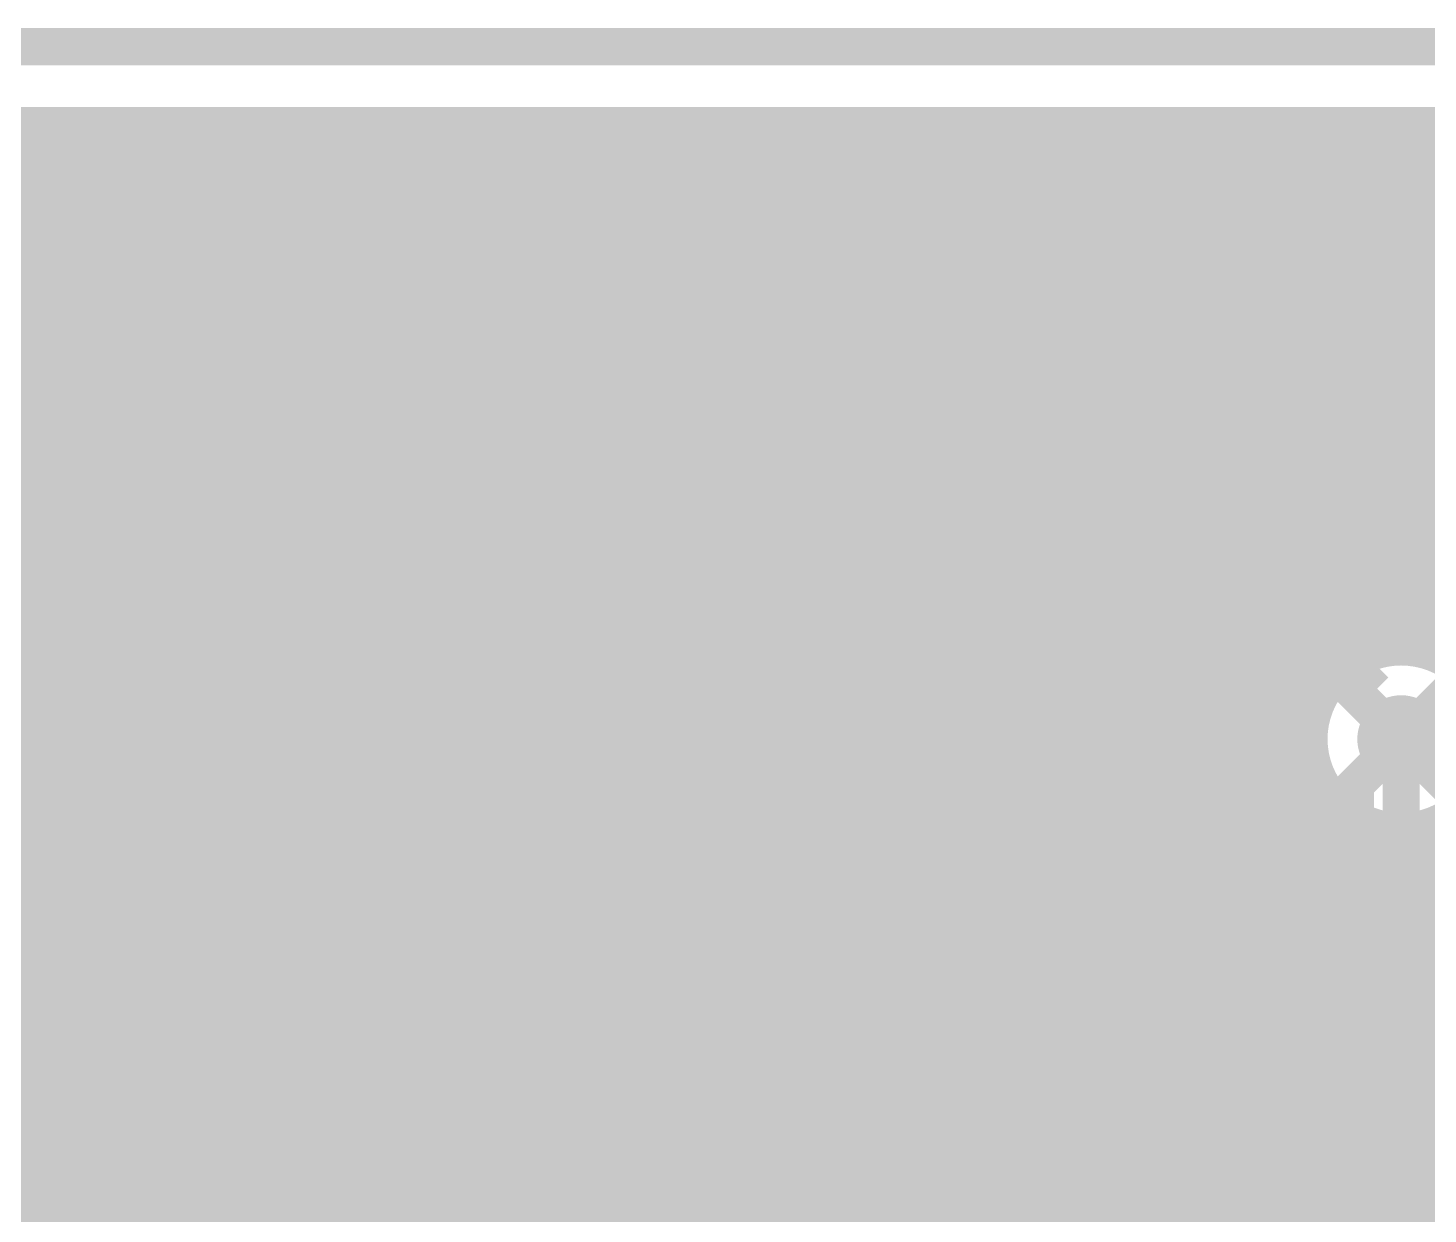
# Model space of a CAD drawing. Extents: x -3 to 92, y -53 to 125.
# Drawn here: x 15.52 to 25.07, y 117.03 to 125.13 of the extents above; entities that cross this region are included whole.
import ezdxf

# ---------------------------------------------------------------- set-up
doc = ezdxf.new("R2010")
doc.units = 0
doc.header["$MEASUREMENT"] = 0
doc.layers.get('0').update_dxf_attribs({"linetype": 'CONTINUOUS'})
for name, color, linetype in [('23-325-0_AST', 7, 'CONTINUOUS'), ('23-325-0_BOT', 7, 'CONTINUOUS'), ('23-325-0_DRD', 2, 'CONTINUOUS'), ('23-325-0_IN1', 4, 'CONTINUOUS'), ('23-325-0_IN2', 3, 'CONTINUOUS'), ('23-325-0_SMT', 10, 'CONTINUOUS'), ('23-325-0_SPT', 14, 'CONTINUOUS'), ('23-325-0_SST', 9, 'CONTINUOUS'), ('23-325-0_TOP', 12, 'CONTINUOUS'), ('THRUHOLE_TAP', 8, 'CONTINUOUS')]:
    doc.layers.add(name, color=color, linetype=linetype)

# ---------------------------------------------------------------- blocks, each defined once
blk = doc.blocks.new('RECTANGLE_25')
blk.add_solid([(0.82423, 0.65024), (0.82423, -0.65024), (-0.82423, 0.65024), (-0.82423, -0.65024)])
blk = doc.blocks.new('RECTANGLE_26')
blk.add_solid([(0.14986, 0.50038), (0.14986, -0.50038), (-0.14986, 0.50038), (-0.14986, -0.50038)])
blk = doc.blocks.new('ROUND_68')
at = {"const_width": 0.29972}
blk.add_lwpolyline([(-0.14986, 0, 1), (0.14986, 0, 1)], format="xyb", close=True, dxfattribs=at)
blk = doc.blocks.new('ROUND_78')
at = {"const_width": 0.29972}
blk.add_lwpolyline([(-0.14986, 0, 1), (0.14986, 0, 1)], format="xyb", close=True, dxfattribs=at)
blk = doc.blocks.new('RECTANGLE_82')
blk.add_solid([(0.29972, 0.40005), (0.29972, -0.40005), (-0.29972, 0.40005), (-0.29972, -0.40005)])
blk = doc.blocks.new('RECTANGLE_45')
blk.add_solid([(0.25019, 0.35052), (0.25019, -0.35052), (-0.25019, 0.35052), (-0.25019, -0.35052)])
blk = doc.blocks.new('ROUND_84')
at = {"const_width": 0.10033}
blk.add_lwpolyline([(-0.050164, 0, 1), (0.050164, 0, 1)], format="xyb", close=True, dxfattribs=at)

msp = doc.modelspace()

# ---------------------------------------------------------------- linework, layer by layer
at = {"layer": '23-325-0_AST'}
for points, const_width in [([(87.00008, -5.00126), (87.00008, 124.99848), (-2.99974, 124.99848), (-2.99974, -5.00126), (87.00008, -5.00126)], 0.254), ([(21.82876, 123.00458), (21.22932, 123.00458), (21.22932, 123.80468), (36.42868, 123.80468), (36.42868, 123.00458)], 0.1524), ([(19.23542, 122.809), (19.23542, 122.63882), (19.29638, 122.47118), (19.5326, 122.47118), (19.59102, 122.63882), (19.59102, 123.48718)], 0.1524), ([(19.65198, 123.48718), (19.41322, 123.48718)], 0.1524), ([(20.49018, 122.47118), (20.0152, 122.47118), (20.49018, 123.14682), (20.49018, 123.317), (20.42922, 123.48718), (20.07362, 123.48718), (20.0152, 123.317)], 0.1524), ([(34.19856, 119.65432), (23.45944, 119.65432), (23.45944, 119.3546), (23.45944, 119.253), (21.82876, 119.253), (21.27758, 119.253), (21.27758, 120.0531), (21.82876, 120.0531), (21.82876, 120.45442), (21.82876, 121.35358), (21.82876, 121.6533), (21.82876, 123.00458), (35.82924, 123.00458)], 0.1524), ([(22.62886, 123.00458), (22.62886, 122.85472), (22.22754, 122.85472), (22.23516, 122.70486), (22.28342, 121.6533), (23.24862, 121.6533), (34.02838, 121.6533)], 0.1524), ([(23.95474, 123.00458), (23.95474, 121.6533)], 0.1524), ([(24.20366, 121.6533), (24.20366, 123.00458)], 0.1524), ([(24.45258, 123.00458), (24.45258, 121.6533)], 0.1524), ([(24.70404, 121.6533), (24.70404, 123.00458)], 0.1524), ([(24.95296, 123.00458), (24.95296, 121.6533)], 0.1524), ([(22.23516, 122.70486), (22.4282, 122.70486), (22.4282, 122.75312), (23.67788, 122.75312), (23.67788, 121.86158), (23.67788, 121.6533)], 0.1524), ([(23.67788, 121.86158), (23.62962, 121.80316), (23.37816, 121.80316), (23.33498, 121.7549), (23.67788, 121.7549)], 0.1524), ([(23.24862, 121.6533), (23.33498, 121.7549)], 0.1524), ([(22.28342, 121.6533), (21.82876, 121.6533)], 0.1524), ([(21.82876, 120.45442), (21.27758, 120.45442), (21.27758, 120.70334), (21.77796, 120.70334), (21.77796, 121.10466), (21.27758, 121.10466), (21.27758, 121.35358), (21.82876, 121.35358)], 0.1524), ([(23.35784, 120.45442), (23.35784, 120.35282), (23.18004, 120.35282), (23.18004, 120.45442), (23.18004, 121.05386), (23.19782, 121.05386), (23.18004, 121.05386), (23.18004, 121.15292), (23.35784, 121.15292), (23.35784, 121.05386), (23.19782, 121.05386), (23.19782, 120.45442), (23.35784, 120.45442), (23.35784, 121.05386)], 0.1524), ([(23.18004, 120.45442), (23.19782, 120.45442)], 0.1524), ([(19.19478, 118.91518), (19.19478, 119.93118), (19.0754, 119.761)], 0.1524), ([(21.82876, 120.0531), (21.82876, 119.253)], 0.1524), ([(16.9164, 119.93118), (16.44142, 119.93118)], 0.1524), ([(16.68018, 118.91518), (16.68018, 119.93118)], 0.1524), ([(17.7546, 119.93118), (17.7546, 119.59082), (17.51838, 118.91518), (17.27962, 119.59082), (17.27962, 119.93118)], 0.1524), ([(18.5928, 119.761), (18.53438, 119.93118), (18.17878, 119.93118), (18.11782, 119.761), (18.11782, 119.59082), (18.17878, 119.42318), (18.53438, 119.42318), (18.5928, 119.253), (18.5928, 119.08282), (18.53438, 118.91518), (18.17878, 118.91518), (18.11782, 119.08282)], 0.1524), ([(19.67738, 119.08282), (19.79422, 118.91518), (20.03298, 118.91518), (20.14982, 119.08282), (20.14982, 119.253), (19.9136, 119.59082), (20.14982, 119.93118), (19.67738, 119.93118)], 0.1524), ([(23.98014, 119.55272), (23.95474, 119.55272), (23.95474, 119.3546), (23.62962, 119.3546), (23.62962, 119.65432)], 0.1524), ([(23.95474, 119.65432), (23.95474, 119.55272)], 0.1524), ([(23.9776, 119.10314), (23.9776, 118.80342), (24.17826, 118.80342), (24.17826, 119.10314), (23.9776, 119.10314), (23.9776, 119.15394), (24.17826, 119.15394), (24.17826, 119.3038), (23.9776, 119.3038), (23.9776, 119.55272), (23.9776, 119.65432)], 0.1524), ([(24.20366, 119.65432), (24.20366, 119.55272), (24.17826, 119.55272), (24.17826, 119.3038)], 0.1524), ([(24.17826, 119.55272), (24.17826, 119.65432)], 0.1524), ([(24.20366, 119.55272), (24.20366, 119.3546), (24.45258, 119.3546), (24.45258, 119.55272), (24.45258, 119.65432)], 0.1524), ([(24.70404, 119.65432), (24.70404, 119.55272), (24.67864, 119.55272), (24.67864, 119.3038), (24.67864, 119.15394), (24.47798, 119.15394), (24.47798, 119.10314), (24.47798, 118.80342), (24.67864, 118.80342), (24.67864, 119.10314), (24.67864, 119.15394)], 0.1524), ([(24.47798, 119.65432), (24.47798, 119.55272), (24.47798, 119.3038), (24.67864, 119.3038)], 0.1524), ([(24.67864, 119.55272), (24.67864, 119.65432)], 0.1524), ([(24.70404, 119.55272), (24.70404, 119.3546), (24.95296, 119.3546), (24.95296, 119.55272), (24.95296, 119.65432)], 0.1524), ([(24.97836, 119.65432), (24.97836, 119.55272), (24.97836, 119.3038), (24.97836, 119.15394), (24.97836, 119.10314), (25.17902, 119.10314), (25.17902, 118.80342), (24.97836, 118.80342), (24.97836, 119.10314)], 0.1524), ([(24.47798, 119.55272), (24.45258, 119.55272)], 0.1524), ([(24.97836, 119.55272), (24.95296, 119.55272)], 0.1524), ([(23.45944, 119.3546), (23.62962, 119.3546)], 0.1524), ([(23.9776, 119.3927), (23.9776, 119.37492)], 0.1524), ([(23.9776, 119.15394), (23.9776, 119.3038)], 0.1524), ([(24.17826, 119.3927), (24.17826, 119.37492)], 0.1524), ([(24.47798, 119.15394), (24.47798, 119.3038)], 0.1524), ([(24.67864, 119.3927), (24.67864, 119.37492)], 0.1524), ([(24.97836, 119.3927), (24.97836, 119.37492)], 0.1524), ([(24.97836, 119.3038), (25.17902, 119.3038)], 0.1524), ([(22.62886, 119.253), (23.35784, 119.253)], 0.1524), ([(24.17826, 119.15394), (24.17826, 119.10314)], 0.1524), ([(24.97836, 119.15394), (25.17902, 119.15394)], 0.1524), ([(24.47798, 119.10314), (24.67864, 119.10314)], 0.1524), ([(19.31162, 118.91518), (19.0754, 118.91518)], 0.1524), ([(19.685, 118.618), (18.161, 118.618), (18.161, 117.602), (19.939, 117.602), (19.939, 118.491), (19.812, 118.618), (19.685, 118.618)], 0.1524)]:
    msp.add_lwpolyline(points, dxfattribs=dict(at, const_width=const_width))
at = {"layer": '23-325-0_BOT', "const_width": 0.254}
for points in [[(81.7372, 124.46), (2.26314, 124.46)], [(15.4432, 124.46), (15.4432, 54.8259)], [(15.6718, 124.46), (15.6718, 54.6862)], [(15.9004, 124.46), (15.9004, 46.101)], [(16.129, 124.46), (16.129, 46.101)], [(16.3576, 124.46), (16.3576, 46.101)], [(16.5862, 124.46), (16.5862, 46.101)], [(16.8148, 124.46), (16.8148, 46.101)], [(17.0434, 124.46), (17.0434, 46.101)], [(17.272, 124.46), (17.272, 46.101)], [(17.5006, 124.46), (17.5006, 46.101)], [(17.7292, 124.46), (17.7292, 46.101)], [(17.9578, 124.46), (17.9578, 106.4514)], [(18.1864, 124.46), (18.1864, 106.7308)], [(18.415, 124.46), (18.415, 106.9594)], [(18.6436, 124.46), (18.6436, 107.188)], [(18.8722, 124.46), (18.8722, 107.4166)], [(19.1008, 124.46), (19.1008, 107.6452)], [(19.3294, 124.46), (19.3294, 107.8738)], [(19.558, 124.46), (19.558, 108.1024)], [(19.7866, 124.46), (19.7866, 108.331)], [(20.0152, 124.46), (20.0152, 108.5215)], [(20.2438, 124.46), (20.2438, 108.59262)], [(20.4724, 124.46), (20.4724, 108.57992)], [(20.701, 124.46), (20.701, 108.47324)], [(20.9296, 124.46), (20.9296, 108.16844)], [(21.1582, 124.46), (21.1582, 105.57002)], [(21.3868, 124.46), (21.3868, 115.6208)], [(21.6154, 124.46), (21.6154, 115.77574)], [(21.844, 124.46), (21.844, 115.81892)], [(22.0726, 124.46), (22.0726, 115.77574)], [(22.3012, 124.46), (22.3012, 115.6208)], [(22.5298, 124.46), (22.5298, 106.0704)], [(22.7584, 124.46), (22.7584, 105.9942)], [(22.987, 124.46), (22.987, 105.86466)], [(23.2156, 124.46), (23.2156, 105.66146)], [(23.4442, 124.46), (23.4442, 105.30586)], [(23.6728, 124.46), (23.6728, 121.71426)], [(23.9014, 124.46), (23.9014, 121.83872)], [(24.13, 124.46), (24.13, 121.86158)], [(24.3586, 124.46), (24.3586, 121.79808)], [(24.5872, 124.46), (24.5872, 121.60504)], [(24.8158, 124.46), (24.8158, 120.89384)], [(25.0444, 124.46), (25.0444, 120.8786)], [(81.5467, 124.3584), (2.4511, 124.3584)], [(81.1784, 124.1298), (2.8194, 124.1298)], [(80.86852, 123.9012), (3.12928, 123.9012)], [(80.60436, 123.6726), (3.39344, 123.6726)], [(52.09286, 123.444), (3.62712, 123.444)], [(51.85156, 123.2154), (3.83032, 123.2154)], [(51.7144, 122.9868), (4.01066, 122.9868)], [(51.64328, 122.7582), (4.17068, 122.7582)], [(26.89098, 122.5296), (4.31292, 122.5296)], [(26.54808, 122.301), (4.43992, 122.301)], [(26.43886, 122.0724), (4.55168, 122.0724)], [(23.91918, 121.8438), (4.6482, 121.8438)], [(26.42616, 121.8438), (24.23668, 121.8438)], [(23.57628, 121.6152), (4.73202, 121.6152)], [(26.49982, 121.6152), (24.57958, 121.6152)], [(23.46706, 121.3866), (4.80568, 121.3866)], [(26.71572, 121.3866), (24.6888, 121.3866)], [(23.45436, 121.158), (4.8641, 121.158)], [(29.35478, 121.158), (24.70404, 121.158)], [(23.52802, 120.9294), (4.9149, 120.9294)], [(25.8064, 120.9294), (24.63038, 120.9294)], [(24.5872, 120.86082), (24.5872, 120.82018)], [(23.74392, 120.7008), (4.95046, 120.7008)], [(23.6728, 120.7516), (23.6728, 105.53446)], [(23.9014, 120.62968), (23.9014, 105.78592)], [(24.13, 120.60682), (24.13, 105.9434)], [(24.3586, 120.67032), (24.3586, 120.60428)], [(24.2951, 120.4722), (4.9784, 120.4722)], [(24.26208, 120.2436), (4.99618, 120.2436)], [(24.892, 120.269), (24.892, 106.553)], [(24.31542, 120.015), (5.00126, 120.015)], [(24.3586, 119.93372), (24.3586, 106.88828)], [(24.4348, 119.83466), (24.4348, 106.9848)], [(24.4348, 119.7864), (4.99618, 119.7864)], [(24.4348, 119.5578), (4.98094, 119.5578)], [(24.4348, 119.3292), (4.95554, 119.3292)], [(24.4348, 119.1006), (4.91998, 119.1006)], [(24.4348, 118.872), (4.87172, 118.872)], [(24.4348, 118.6434), (4.8133, 118.6434)], [(24.4348, 118.4148), (4.74218, 118.4148)], [(24.4348, 118.1862), (4.6609, 118.1862)], [(24.4348, 117.9576), (4.56438, 117.9576)], [(24.4348, 117.729), (4.45516, 117.729)], [(24.4348, 117.5004), (4.3307, 117.5004)], [(24.4348, 117.2718), (4.191, 117.2718)], [(24.4348, 117.0432), (4.03352, 117.0432)]]:
    msp.add_lwpolyline(points, dxfattribs=at)
for points in [[(24.0792, 121.86412, 0.4142136), (23.44928, 121.2342)], [(24.0792, 121.86412, 0.4142136), (23.44928, 121.2342)], [(24.70912, 121.2342, 0.4142136), (24.0792, 121.86412)], [(24.70912, 121.2342, 0.4142136), (24.0792, 121.86412)], [(23.44928, 121.2342, 0.4142136), (24.0792, 120.60428)], [(23.44928, 121.2342, 0.4142136), (24.0792, 120.60428)], [(24.0792, 120.60428, 0.4142136), (24.70912, 121.2342)], [(24.0792, 120.60428, 0.4142136), (24.70912, 121.2342)], [(24.892, 120.89892, 0.4142136), (24.26208, 120.269)], [(25.52192, 120.269, 0.4142136), (24.892, 120.89892)], [(24.26208, 120.269, 0.1922579), (24.43531, 119.83514)]]:
    msp.add_lwpolyline(points, format="xyb", dxfattribs=at)
at = {"layer": '23-325-0_DRD', "const_width": 0.254}
for points in [[(87.00008, -5.00126), (87.00008, 124.99848), (-2.99974, 124.99848), (-2.99974, -5.00126), (87.00008, -5.00126)], [(24.7142, 121.8692), (23.4442, 120.5992)], [(24.7142, 120.5992), (23.4442, 121.8692)], [(24.7142, 121.8692), (23.4442, 120.5992)], [(24.7142, 120.5992), (23.4442, 121.8692)], [(25.527, 120.904), (24.257, 119.634)], [(25.527, 119.634), (24.257, 120.904)], [(17.78, 118.745), (16.51, 117.475)], [(17.78, 117.475), (16.51, 118.745)]]:
    msp.add_lwpolyline(points, dxfattribs=at)
at = {"layer": '23-325-0_IN1', "const_width": 0.254}
for points in [[(86.36, 124.46), (-2.413, 124.46)], [(15.4178, 124.46), (15.4178, 54.83352)], [(15.6464, 124.46), (15.6464, 54.70906)], [(15.875, 124.46), (15.875, -4.572)], [(16.1036, 124.46), (16.1036, -4.572)], [(16.3322, 124.46), (16.3322, 105.8672)], [(16.5608, 124.46), (16.5608, 118.34622)], [(16.7894, 124.46), (16.7894, 118.6307)], [(17.018, 124.46), (17.018, 118.72722)], [(17.2466, 124.46), (17.2466, 118.7323)], [(17.4752, 124.46), (17.4752, 118.64594)], [(17.7038, 124.46), (17.7038, 118.39956)], [(17.9324, 124.46), (17.9324, 68.76288)], [(18.161, 124.46), (18.161, 68.56984)], [(18.3896, 124.46), (18.3896, 53.4416)], [(18.6182, 124.46), (18.6182, 53.45684)], [(18.8468, 124.46), (18.8468, 53.38318)], [(19.0754, 124.46), (19.0754, 53.16728)], [(19.304, 124.46), (19.304, -4.572)], [(19.5326, 124.46), (19.5326, -4.572)], [(19.7612, 124.46), (19.7612, 108.23956)], [(19.9898, 124.46), (19.9898, 108.48594)], [(20.2184, 124.46), (20.2184, 108.5723)], [(20.447, 124.46), (20.447, 108.56722)], [(20.6756, 124.46), (20.6756, 108.4707)], [(20.9042, 124.46), (20.9042, 111.19104)], [(21.1328, 124.46), (21.1328, 111.38408)], [(21.3614, 124.46), (21.3614, 115.59286)], [(21.59, 124.46), (21.59, 115.76558)], [(21.8186, 124.46), (21.8186, 115.81892)], [(22.0472, 124.46), (22.0472, 115.7859)], [(22.2758, 124.46), (22.2758, 115.6462)], [(22.5044, 124.46), (22.5044, 106.07548)], [(22.733, 124.46), (22.733, 106.00436)], [(22.9616, 124.46), (22.9616, 105.88244)], [(23.1902, 124.46), (23.1902, 109.38256)], [(23.4188, 124.46), (23.4188, 109.62894)], [(23.6474, 124.46), (23.6474, 109.7153)], [(23.876, 124.46), (23.876, 109.71022)], [(24.1046, 124.46), (24.1046, 109.6137)], [(24.3332, 124.46), (24.3332, 120.55856)], [(24.5618, 124.46), (24.5618, 120.80494)], [(24.7904, 124.46), (24.7904, 120.8913)], [(25.019, 124.46), (25.019, 120.88622)], [(86.36, 124.3584), (-2.413, 124.3584)], [(86.36, 124.1298), (-2.413, 124.1298)], [(86.36, 123.9012), (-2.413, 123.9012)], [(86.36, 123.6726), (-2.413, 123.6726)], [(52.09286, 123.444), (-2.413, 123.444)], [(51.85156, 123.2154), (-2.413, 123.2154)], [(51.7144, 122.9868), (-2.413, 122.9868)], [(51.64328, 122.7582), (-2.413, 122.7582)], [(26.89098, 122.5296), (-2.413, 122.5296)], [(26.54808, 122.301), (-2.413, 122.301)], [(26.43886, 122.0724), (-2.413, 122.0724)], [(26.42616, 121.8438), (0.5715, 121.8438)], [(26.49982, 121.6152), (1.05664, 121.6152)], [(26.71572, 121.3866), (1.34112, 121.3866)], [(61.7855, 121.158), (1.54432, 121.158)], [(25.8064, 120.9294), (1.69164, 120.9294)], [(24.43226, 120.7008), (1.79832, 120.7008)], [(24.2951, 120.4722), (1.87198, 120.4722)], [(24.26208, 120.2436), (1.91516, 120.2436)], [(24.31542, 120.015), (1.9304, 120.015)], [(24.3332, 119.9769), (24.3332, 109.32922)], [(24.4856, 119.7864), (1.9177, 119.7864)], [(24.5618, 119.73306), (24.5618, 107.08894)], [(24.7904, 119.6467), (24.7904, 107.1753)], [(25.019, 119.65178), (25.019, 107.17022)], [(82.12074, 119.5578), (1.8796, 119.5578)], [(82.18932, 119.3292), (1.81102, 119.3292)], [(82.29092, 119.1006), (1.70688, 119.1006)], [(82.43316, 118.872), (1.56718, 118.872)], [(16.80972, 118.6434), (1.37414, 118.6434)], [(63.25362, 118.6434), (17.48028, 118.6434)], [(16.59382, 118.4148), (1.10236, 118.4148)], [(63.06312, 118.4148), (17.69618, 118.4148)], [(16.52016, 118.1862), (0.6604, 118.1862)], [(27.06878, 118.1862), (17.76984, 118.1862)], [(16.53286, 117.9576), (-2.413, 117.9576)], [(26.7843, 117.9576), (17.7546, 117.9576)], [(16.5608, 117.87378), (16.5608, 106.0069)], [(16.64208, 117.729), (-2.413, 117.729)], [(26.68778, 117.729), (17.64538, 117.729)], [(17.7038, 117.8179), (17.7038, 92.99956)], [(16.7894, 117.5893), (16.7894, 106.03992)], [(17.4752, 117.57406), (17.4752, 99.4918)], [(16.98498, 117.5004), (-2.413, 117.5004)], [(17.018, 117.49278), (17.018, 105.98658)], [(17.2466, 117.4877), (17.2466, 105.81386)], [(26.6827, 117.5004), (17.30248, 117.5004)], [(26.76906, 117.2718), (-2.413, 117.2718)], [(27.0129, 117.0432), (-2.413, 117.0432)]]:
    msp.add_lwpolyline(points, dxfattribs=at)
for points in [[(24.892, 120.89892, 0.4142136), (24.26208, 120.269)], [(25.52192, 120.269, 0.4142136), (24.892, 120.89892)], [(24.26208, 120.269, 0.4142136), (24.892, 119.63908)], [(24.892, 119.63908, 0.4142136), (25.52192, 120.269)], [(17.145, 118.73992, 0.4142136), (16.51508, 118.11)], [(17.77492, 118.11, 0.4142136), (17.145, 118.73992)], [(16.51508, 118.11, 0.4142136), (17.145, 117.48008)], [(17.145, 117.48008, 0.4142136), (17.77492, 118.11)]]:
    msp.add_lwpolyline(points, format="xyb", dxfattribs=at)
at = {"layer": '23-325-0_IN2', "const_width": 0.254}
msp.add_lwpolyline([(30.1244, 121.3866), (29.972, 121.2342), (24.0792, 121.2342), (29.972, 121.2342), (30.1244, 121.3866)], dxfattribs=at)
at = {"layer": '23-325-0_SPT', "const_width": 0.127}
for points in [[(18.84934, 118.40972), (18.54962, 118.40972)], [(18.54962, 118.40972), (18.54962, 117.81028)], [(18.84934, 118.36908), (18.54962, 118.36908)], [(18.65122, 118.40972), (18.65122, 117.81028)], [(18.76552, 118.40972), (18.76552, 117.81028)], [(18.84934, 118.40972), (18.84934, 117.81028)], [(19.25066, 118.40972), (19.25066, 117.81028)], [(19.55038, 118.40972), (19.25066, 118.40972)], [(19.55038, 118.36908), (19.25066, 118.36908)], [(19.35226, 118.40972), (19.35226, 117.81028)], [(19.46656, 118.40972), (19.46656, 117.81028)], [(19.55038, 118.40972), (19.55038, 117.81028)], [(18.84934, 118.25478), (18.54962, 118.25478)], [(19.55038, 118.25478), (19.25066, 118.25478)], [(18.84934, 118.14048), (18.54962, 118.14048)], [(19.55038, 118.14048), (19.25066, 118.14048)], [(18.84934, 118.02618), (18.54962, 118.02618)], [(19.55038, 118.02618), (19.25066, 118.02618)], [(18.84934, 117.91188), (18.54962, 117.91188)], [(19.55038, 117.91188), (19.25066, 117.91188)], [(18.84934, 117.81028), (18.54962, 117.81028)], [(19.55038, 117.81028), (19.25066, 117.81028)]]:
    msp.add_lwpolyline(points, dxfattribs=at)
at = {"layer": '23-325-0_SST', "const_width": 0.1524}
for points in [[(20.65782, 124.12218), (20.65782, 123.6472), (19.98218, 124.12218), (19.812, 124.12218), (19.64182, 124.06122), (19.64182, 123.70562), (19.812, 123.6472)], [(21.82876, 123.00458), (21.22932, 123.00458), (21.22932, 123.80468), (36.42868, 123.80468), (36.42868, 123.00458)], [(19.64182, 123.28398), (19.64182, 123.04522)], [(20.32, 122.86742), (20.49018, 122.86742), (20.65782, 122.92838), (20.65782, 123.1646), (20.49018, 123.22302), (19.64182, 123.22302)], [(34.19856, 119.65432), (23.45944, 119.65432), (23.45944, 119.3546), (23.45944, 119.253), (21.82876, 119.253), (21.27758, 119.253), (21.27758, 120.0531), (21.82876, 120.0531), (21.82876, 120.45442), (21.82876, 121.35358), (21.82876, 121.6533), (21.82876, 123.00458), (35.82924, 123.00458)], [(22.62886, 123.00458), (22.62886, 122.85472), (22.22754, 122.85472), (22.23516, 122.70486), (22.28342, 121.6533), (23.24862, 121.6533), (34.02838, 121.6533)], [(23.95474, 123.00458), (23.95474, 121.6533)], [(24.20366, 121.6533), (24.20366, 123.00458)], [(24.45258, 123.00458), (24.45258, 121.6533)], [(24.70404, 121.6533), (24.70404, 123.00458)], [(24.95296, 123.00458), (24.95296, 121.6533)], [(22.23516, 122.70486), (22.4282, 122.70486), (22.4282, 122.75312), (23.67788, 122.75312), (23.67788, 121.86158), (23.67788, 121.6533)], [(23.67788, 121.86158), (23.62962, 121.80316), (23.37816, 121.80316), (23.33498, 121.7549), (23.67788, 121.7549)], [(23.24862, 121.6533), (23.33498, 121.7549)], [(22.28342, 121.6533), (21.82876, 121.6533)], [(21.82876, 120.45442), (21.27758, 120.45442), (21.27758, 120.70334), (21.77796, 120.70334), (21.77796, 121.10466), (21.27758, 121.10466), (21.27758, 121.35358), (21.82876, 121.35358)], [(23.35784, 120.45442), (23.35784, 120.35282), (23.18004, 120.35282), (23.18004, 120.45442), (23.18004, 121.05386), (23.19782, 121.05386), (23.18004, 121.05386), (23.18004, 121.15292), (23.35784, 121.15292), (23.35784, 121.05386), (23.19782, 121.05386), (23.19782, 120.45442), (23.35784, 120.45442), (23.35784, 121.05386)], [(23.18004, 120.45442), (23.19782, 120.45442)], [(19.06778, 118.91518), (19.06778, 119.93118), (18.9484, 119.761)], [(21.82876, 120.0531), (21.82876, 119.253)], [(16.7894, 119.93118), (16.31442, 119.93118)], [(16.55318, 118.91518), (16.55318, 119.93118)], [(17.6276, 119.93118), (17.6276, 119.59082), (17.39138, 118.91518), (17.15262, 119.59082), (17.15262, 119.93118)], [(18.4658, 119.761), (18.40738, 119.93118), (18.05178, 119.93118), (17.99082, 119.761), (17.99082, 119.59082), (18.05178, 119.42318), (18.40738, 119.42318), (18.4658, 119.253), (18.4658, 119.08282), (18.40738, 118.91518), (18.05178, 118.91518), (17.99082, 119.08282)], [(19.55038, 119.08282), (19.66722, 118.91518), (19.90598, 118.91518), (20.02282, 119.08282), (20.02282, 119.253), (19.7866, 119.59082), (20.02282, 119.93118), (19.55038, 119.93118)], [(23.98014, 119.55272), (23.95474, 119.55272), (23.95474, 119.3546), (23.62962, 119.3546), (23.62962, 119.65432)], [(23.95474, 119.65432), (23.95474, 119.55272)], [(23.9776, 119.10314), (23.9776, 118.80342), (24.17826, 118.80342), (24.17826, 119.10314), (23.9776, 119.10314), (23.9776, 119.15394), (24.17826, 119.15394), (24.17826, 119.3038), (23.9776, 119.3038), (23.9776, 119.55272), (23.9776, 119.65432)], [(24.20366, 119.65432), (24.20366, 119.55272), (24.17826, 119.55272), (24.17826, 119.3038)], [(24.17826, 119.55272), (24.17826, 119.65432)], [(24.20366, 119.55272), (24.20366, 119.3546), (24.45258, 119.3546), (24.45258, 119.55272), (24.45258, 119.65432)], [(24.70404, 119.65432), (24.70404, 119.55272), (24.67864, 119.55272), (24.67864, 119.3038), (24.67864, 119.15394), (24.47798, 119.15394), (24.47798, 119.10314), (24.47798, 118.80342), (24.67864, 118.80342), (24.67864, 119.10314), (24.67864, 119.15394)], [(24.47798, 119.65432), (24.47798, 119.55272), (24.47798, 119.3038), (24.67864, 119.3038)], [(24.67864, 119.55272), (24.67864, 119.65432)], [(24.70404, 119.55272), (24.70404, 119.3546), (24.95296, 119.3546), (24.95296, 119.55272), (24.95296, 119.65432)], [(24.97836, 119.65432), (24.97836, 119.55272), (24.97836, 119.3038), (24.97836, 119.15394), (24.97836, 119.10314), (25.17902, 119.10314), (25.17902, 118.80342), (24.97836, 118.80342), (24.97836, 119.10314)], [(24.47798, 119.55272), (24.45258, 119.55272)], [(24.97836, 119.55272), (24.95296, 119.55272)], [(23.45944, 119.3546), (23.62962, 119.3546)], [(23.9776, 119.3927), (23.9776, 119.37492)], [(23.9776, 119.15394), (23.9776, 119.3038)], [(24.17826, 119.3927), (24.17826, 119.37492)], [(24.47798, 119.15394), (24.47798, 119.3038)], [(24.67864, 119.3927), (24.67864, 119.37492)], [(24.97836, 119.3927), (24.97836, 119.37492)], [(24.97836, 119.3038), (25.17902, 119.3038)], [(22.62886, 119.253), (23.35784, 119.253)], [(24.17826, 119.15394), (24.17826, 119.10314)], [(24.97836, 119.15394), (25.17902, 119.15394)], [(24.47798, 119.10314), (24.67864, 119.10314)], [(19.18462, 118.91518), (18.9484, 118.91518)], [(19.685, 118.618), (19.812, 118.618), (19.939, 118.491), (19.939, 117.602), (18.161, 117.602), (18.161, 118.618), (19.685, 118.618)], [(14.97584, 117.41404), (15.09268, 117.2464), (15.33144, 117.2464), (15.44828, 117.41404), (15.44828, 117.58422), (15.21206, 117.92204), (15.44828, 118.2624), (14.97584, 118.2624)], [(23.85568, 118.1354), (23.38324, 118.1354)], [(23.61946, 117.1194), (23.61946, 118.1354)], [(24.69388, 118.1354), (24.69388, 117.79504), (24.45766, 117.1194), (24.22144, 117.79504), (24.22144, 118.1354)], [(25.53208, 117.96522), (25.47366, 118.1354), (25.11806, 118.1354), (25.05964, 117.96522), (25.05964, 117.79504), (25.11806, 117.6274), (25.47366, 117.6274), (25.53208, 117.45722), (25.53208, 117.28704), (25.47366, 117.1194), (25.11806, 117.1194), (25.05964, 117.28704)]]:
    msp.add_lwpolyline(points, dxfattribs=at)
at = {"layer": '23-325-0_TOP'}
for points, const_width in [([(-0.0762, 46.99), (-0.762, 46.99), (-2.032, 48.26), (-2.032, 110.109), (12.065, 124.206), (63.881, 124.206), (64.86398, 123.22302), (64.86398, 121.92)], 0.254), ([(31.07944, 119.00408), (31.07944, 122.71756), (30.607, 123.19), (11.811, 123.19), (-1.524, 109.855), (-1.524, 68.961), (-1.143, 68.58)], 0.254), ([(30.4165, 122.7328), (11.99896, 122.7328)], 0.254), ([(15.4178, 122.7328), (15.4178, 119.4562)], 0.254), ([(15.6464, 122.7328), (15.6464, 119.4562)], 0.254), ([(15.875, 122.7328), (15.875, 119.4562)], 0.254), ([(16.1036, 122.7328), (16.1036, 119.4562)], 0.254), ([(16.3322, 122.7328), (16.3322, 119.4562)], 0.254), ([(16.5608, 122.7328), (16.5608, 119.4562)], 0.254), ([(16.7894, 122.7328), (16.7894, 119.4562)], 0.254), ([(17.018, 122.7328), (17.018, 119.4562)], 0.254), ([(17.2466, 122.7328), (17.2466, 119.4562)], 0.254), ([(17.4752, 122.7328), (17.4752, 119.4562)], 0.254), ([(17.7038, 122.7328), (17.7038, 119.4562)], 0.254), ([(17.9324, 122.7328), (17.9324, 119.4562)], 0.254), ([(18.161, 122.7328), (18.161, 119.4562)], 0.254), ([(18.3896, 122.7328), (18.3896, 119.4562)], 0.254), ([(18.6182, 122.7328), (18.6182, 119.4562)], 0.254), ([(18.8468, 122.7328), (18.8468, 119.4562)], 0.254), ([(19.0754, 122.7328), (19.0754, 119.4308)], 0.254), ([(19.304, 122.7328), (19.304, 119.26316)], 0.254), ([(19.5326, 122.7328), (19.5326, 119.03456)], 0.254), ([(19.7612, 122.7328), (19.7612, 118.80596)], 0.254), ([(19.9898, 122.7328), (19.9898, 118.79072)], 0.254), ([(20.2184, 122.7328), (20.2184, 118.1989)], 0.254), ([(20.447, 122.7328), (20.447, 118.1989)], 0.254), ([(20.6756, 122.7328), (20.6756, 121.88444)], 0.254), ([(20.9042, 122.7328), (20.9042, 121.88444)], 0.254), ([(21.1328, 122.7328), (21.1328, 121.88444)], 0.254), ([(21.3614, 122.7328), (21.3614, 121.88444)], 0.254), ([(21.59, 122.7328), (21.59, 121.88444)], 0.254), ([(21.8186, 122.7328), (21.8186, 121.88444)], 0.254), ([(22.0472, 122.7328), (22.0472, 121.88444)], 0.254), ([(22.2758, 122.7328), (22.2758, 121.88444)], 0.254), ([(22.5044, 122.7328), (22.5044, 121.88444)], 0.254), ([(22.733, 122.7328), (22.733, 121.88444)], 0.254), ([(22.9616, 122.7328), (22.9616, 118.1989)], 0.254), ([(23.1902, 122.7328), (23.1902, 118.1989)], 0.254), ([(23.4188, 122.7328), (23.4188, 118.1989)], 0.254), ([(23.6474, 122.7328), (23.6474, 121.6914)], 0.254), ([(23.876, 122.7328), (23.876, 121.8311)], 0.254), ([(24.1046, 122.7328), (24.1046, 121.86412)], 0.254), ([(24.3332, 122.7328), (24.3332, 121.81078)], 0.254), ([(24.5618, 122.7328), (24.5618, 121.63806)], 0.254), ([(24.7904, 122.7328), (24.7904, 120.8913)], 0.254), ([(25.019, 122.7328), (25.019, 120.88622)], 0.254), ([(26.89098, 122.5296), (11.79576, 122.5296)], 0.254), ([(25.654, 122.301), (11.56716, 122.301)], 0.254), ([(25.4127, 122.0724), (13.59662, 122.0724)], 0.254), ([(20.6502, 121.8438), (13.94714, 121.8438)], 0.254), ([(22.95906, 121.88444), (20.6502, 121.88444), (20.6502, 119.92356)], 0.254), ([(22.95906, 121.88444), (22.95906, 119.92356)], 0.254), ([(23.91918, 121.8438), (22.95906, 121.8438)], 0.254), ([(25.1968, 121.8438), (24.23668, 121.8438)], 0.254), ([(20.6502, 121.6152), (14.097, 121.6152)], 0.254), ([(23.57628, 121.6152), (22.95906, 121.6152)], 0.254), ([(25.1206, 121.6152), (24.57958, 121.6152)], 0.254), ([(25.1206, 121.5898), (25.1206, 120.85574)], 0.254), ([(20.6502, 121.3866), (14.15796, 121.3866)], 0.254), ([(23.46706, 121.3866), (22.95906, 121.3866)], 0.254), ([(25.1206, 121.3866), (24.6888, 121.3866)], 0.254), ([(24.0792, 121.2342), (24.0792, 119.00408)], 0.254), ([(24.0792, 119.00408), (24.0792, 121.2342)], 0.254), ([(20.6502, 121.158), (14.15542, 121.158)], 0.254), ([(23.45436, 121.158), (22.95906, 121.158)], 0.254), ([(25.1206, 121.158), (24.70404, 121.158)], 0.254), ([(20.6502, 120.9294), (14.0843, 120.9294)], 0.254), ([(23.52802, 120.9294), (22.95906, 120.9294)], 0.254), ([(25.1206, 120.9294), (24.63038, 120.9294)], 0.254), ([(23.622, 120.79986), (23.622, 119.83466)], 0.254), ([(23.622, 120.79986), (23.622, 119.83466)], 0.254), ([(24.5618, 120.8278), (24.5618, 120.80494)], 0.254), ([(20.6502, 120.7008), (13.92428, 120.7008)], 0.254), ([(23.622, 120.7008), (22.95906, 120.7008)], 0.254), ([(20.6502, 120.4722), (13.5001, 120.4722)], 0.254), ([(23.622, 120.4722), (22.95906, 120.4722)], 0.254), ([(20.6502, 120.2436), (9.50976, 120.2436)], 0.254), ([(23.622, 120.2436), (22.95906, 120.2436)], 0.254), ([(24.57958, 119.00408), (24.57958, 119.95658), (24.892, 120.269)], 0.254), ([(20.6502, 120.015), (9.28116, 120.015)], 0.254), ([(22.95906, 119.92356), (20.6502, 119.92356)], 0.254), ([(20.6756, 119.92356), (20.6756, 118.1989)], 0.254), ([(20.9042, 119.92356), (20.9042, 118.1989)], 0.254), ([(21.1328, 119.92356), (21.1328, 118.1989)], 0.254), ([(21.3614, 119.92356), (21.3614, 118.1989)], 0.254), ([(21.59, 119.92356), (21.59, 118.1989)], 0.254), ([(21.8186, 119.92356), (21.8186, 118.1989)], 0.254), ([(22.0472, 119.92356), (22.0472, 118.1989)], 0.254), ([(22.2758, 119.92356), (22.2758, 118.1989)], 0.254), ([(22.5044, 119.92356), (22.5044, 118.1989)], 0.254), ([(22.733, 119.92356), (22.733, 118.1989)], 0.254), ([(23.622, 120.015), (22.95906, 120.015)], 0.254), ([(23.59914, 119.83466), (23.59914, 118.1989)], 0.254), ([(23.59914, 119.7864), (9.05256, 119.7864)], 0.254), ([(23.59914, 119.5578), (8.82396, 119.5578)], 0.254), ([(18.923, 119.4562), (12.827, 119.4562)], 0.254), ([(23.59914, 119.3292), (19.23796, 119.3292)], 0.254), ([(19.24558, 119.32158), (19.76882, 118.79834)], 0.254), ([(23.59914, 119.1006), (19.46656, 119.1006)], 0.254), ([(19.44878, 118.11), (19.44878, 118.47068), (18.923, 118.999), (12.827, 118.999), (1.778, 107.95), (1.778, 73.406), (-0.381, 71.247)], 0.254), ([(25.5778, 119.00408), (25.5778, 118.0338), (24.765, 117.221), (16.002, 117.221), (14.0208, 115.2398), (13.97, 115.2398)], 0.2794), ([(25.07996, 119.00408), (25.07996, 118.29796), (24.511, 117.729)], 0.254), ([(23.59914, 118.872), (19.69516, 118.872)], 0.254), ([(20.03044, 118.79072), (19.77644, 118.79072)], 0.254), ([(20.03044, 118.79072), (20.03044, 118.28526)], 0.254), ([(23.59914, 118.6434), (20.03044, 118.6434)], 0.254), ([(18.06956, 118.5418), (13.01496, 118.5418)], 0.254), ([(15.4178, 118.5418), (15.4178, 117.29974)], 0.254), ([(15.6464, 118.5418), (15.6464, 117.52834)], 0.254), ([(15.875, 118.5418), (15.875, 117.67312)], 0.254), ([(16.1036, 118.5418), (16.1036, 117.6909)], 0.254), ([(16.3322, 118.5418), (16.3322, 117.6909)], 0.254), ([(16.5608, 118.5418), (16.5608, 117.6909)], 0.254), ([(16.7894, 118.5418), (16.7894, 117.6909)], 0.254), ([(17.018, 118.5418), (17.018, 117.6909)], 0.254), ([(17.2466, 118.5418), (17.2466, 117.6909)], 0.254), ([(17.4752, 118.5418), (17.4752, 117.6909)], 0.254), ([(17.7038, 118.5418), (17.7038, 117.6909)], 0.254), ([(17.9324, 118.5418), (17.9324, 117.6909)], 0.254), ([(18.06956, 118.5418), (18.06956, 117.6909)], 0.254), ([(18.06956, 118.4148), (12.88796, 118.4148)], 0.254), ([(23.59914, 118.4148), (20.03044, 118.4148)], 0.254), ([(20.03044, 118.28526), (20.11426, 118.1989)], 0.254), ([(18.06956, 118.1862), (12.65936, 118.1862)], 0.254), ([(17.145, 118.11), (18.64868, 118.11)], 0.254), ([(18.06956, 118.11), (18.64868, 118.11)], 0.254), ([(19.939, 117.729), (19.558, 118.11), (19.44878, 118.11)], 0.254), ([(23.59914, 118.1989), (20.11426, 118.1989)], 0.254), ([(18.06956, 117.9576), (12.43076, 117.9576)], 0.254), ([(18.06956, 117.729), (12.20216, 117.729)], 0.254), ([(24.511, 117.729), (19.939, 117.729)], 0.2794), ([(18.06956, 117.6909), (16.002, 117.6909)], 0.254), ([(15.66926, 117.55374), (14.76502, 116.6495)], 0.254), ([(15.61592, 117.5004), (11.97356, 117.5004)], 0.254)]:
    msp.add_lwpolyline(points, dxfattribs=dict(at, const_width=const_width))
at = {"layer": '23-325-0_TOP', "const_width": 0.254}
for points in [[(24.0792, 121.86412, 0.4142136), (23.44928, 121.2342)], [(24.0792, 121.86412, 0.4142136), (23.44928, 121.2342)], [(24.70912, 121.2342, 0.4142136), (24.0792, 121.86412)], [(24.70912, 121.2342, 0.4142136), (24.0792, 121.86412)], [(25.25522, 121.91238, 0.1989124), (25.1216, 121.5898)], [(25.25522, 121.91238, 0.1989124), (25.1216, 121.5898)], [(23.44928, 121.2342, 0.1922579), (23.62251, 120.80034)], [(23.44928, 121.2342, 0.1922579), (23.62251, 120.80034)], [(24.5364, 120.79986, 0.1922583), (24.70982, 121.2342)], [(24.5364, 120.79986, 0.1922583), (24.70982, 121.2342)], [(24.892, 120.89892, 0.1509249), (24.53675, 120.78919)], [(25.1206, 120.85574, 0.0931475), (24.892, 120.8987)], [(19.24558, 119.32158, 0.1989124), (18.923, 119.4552)], [(19.24558, 119.32158, 0.1989124), (18.923, 119.4552)], [(16.002, 117.6909, 0.1989132), (15.66973, 117.55327)]]:
    msp.add_lwpolyline(points, format="xyb", dxfattribs=at)

# ---------------------------------------------------------------- block references
at = {"layer": '23-325-0_AST'}
for name, p in [('RECTANGLE_25', (21.80336, 120.904)), ('RECTANGLE_26', (24.0792, 119.00408)), ('RECTANGLE_26', (24.57958, 119.00408)), ('RECTANGLE_26', (25.07996, 119.00408))]:
    msp.add_blockref(name, p, dxfattribs=at)
at = {"layer": '23-325-0_BOT'}
for p in [(24.0792, 121.2342), (24.892, 120.269), (17.145, 118.11)]:
    msp.add_blockref('ROUND_68', p, dxfattribs=at)
at = {"layer": '23-325-0_IN1'}
for p in [(24.0792, 121.2342), (24.892, 120.269), (17.145, 118.11)]:
    msp.add_blockref('ROUND_78', p, dxfattribs=at)
at = {"layer": '23-325-0_IN2'}
for name, p in [('ROUND_68', (24.0792, 121.2342)), ('ROUND_78', (24.892, 120.269)), ('ROUND_68', (17.145, 118.11))]:
    msp.add_blockref(name, p, dxfattribs=at)
at = {"layer": '23-325-0_SMT'}
for name, p in [('RECTANGLE_25', (21.80336, 120.904)), ('RECTANGLE_26', (24.0792, 119.00408)), ('RECTANGLE_26', (24.57958, 119.00408)), ('RECTANGLE_26', (25.07996, 119.00408)), ('RECTANGLE_82', (18.64868, 118.11)), ('RECTANGLE_82', (19.44878, 118.11))]:
    msp.add_blockref(name, p, dxfattribs=at)
at = {"layer": '23-325-0_SPT'}
for name, p in [('RECTANGLE_25', (21.80336, 120.904)), ('RECTANGLE_26', (24.0792, 119.00408)), ('RECTANGLE_26', (24.57958, 119.00408)), ('RECTANGLE_26', (25.07996, 119.00408))]:
    msp.add_blockref(name, p, dxfattribs=at)
at = {"layer": '23-325-0_TOP'}
for name, p in [('RECTANGLE_25', (21.80336, 120.904)), ('ROUND_68', (24.0792, 121.2342)), ('ROUND_68', (24.892, 120.269)), ('RECTANGLE_26', (24.0792, 119.00408)), ('RECTANGLE_26', (24.57958, 119.00408)), ('RECTANGLE_26', (25.07996, 119.00408)), ('RECTANGLE_45', (18.64868, 118.11)), ('RECTANGLE_45', (19.44878, 118.11)), ('ROUND_68', (17.145, 118.11))]:
    msp.add_blockref(name, p, dxfattribs=at)
at = {"layer": 'THRUHOLE_TAP'}
for p in [(24.0792, 121.2342), (24.892, 120.269), (17.145, 118.11)]:
    msp.add_blockref('ROUND_84', p, dxfattribs=at)

doc.saveas('drawing.dxf')
